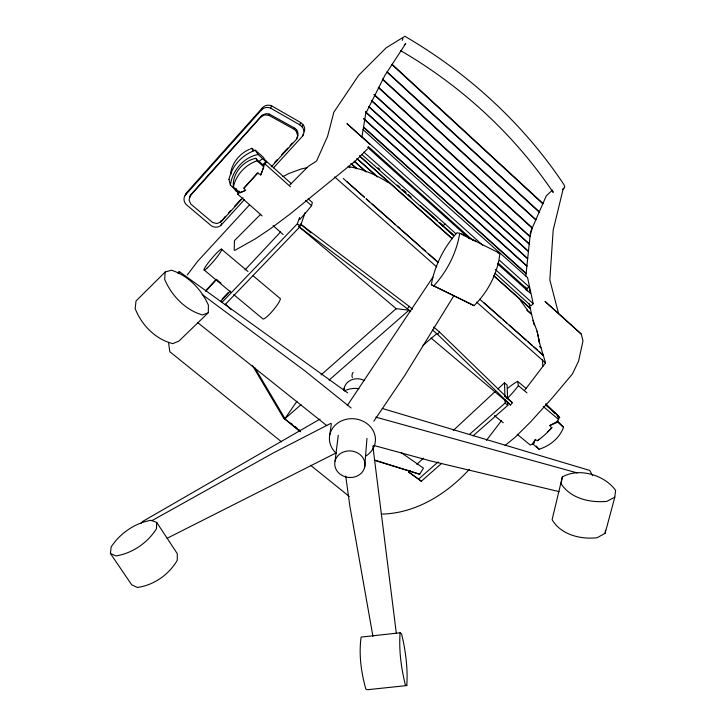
<?xml version="1.0" encoding="UTF-8"?>
<svg xmlns="http://www.w3.org/2000/svg" width="726" height="726" viewBox="0 0 726 726"><rect width="100%" height="100%" fill="white"/><g stroke="black" fill="none" stroke-linecap="round" stroke-linejoin="round"><path stroke-width="1.09" d="M208.317 312.688L208.389 305.12C201.42 289.275 188.161 275.535 171.454 270.217L165.183 271.987L135.998 301.036L135.19 308.632C141.588 325.012 155.437 339.332 172.797 343.625L178.941 341.066L208.317 312.688L202.445 314.948C185.203 309.948 171.554 295.645 164.666 279.365L165.183 271.987M156.725 522.402L156.471 528.719C147.596 542.83 132.504 553.257 115.988 555.934L110.416 553.484L111.151 546.914C120.117 533.283 134.746 523.137 150.89 520.297L156.725 522.402L177.307 553.72L177.262 560.3C168.931 574.611 153.858 585.22 137.377 587.47L131.669 584.766L110.416 553.484M406.796 685.571C407.948 668.274 405.643 650.714 401.578 633.898L400.117 632.8L361.112 637.074C358.717 654.371 361.131 672.394 365.85 689.146L367.665 689.7L406.796 685.571L405.371 684.972C401.197 668.02 398.783 650.251 400.117 632.8M499.869 253.347C497.982 272.813 487.963 292.015 474.033 305.628L431.326 284.719C434.611 265.607 444.076 247.23 456.899 232.747L459.703 233.309L499.869 253.347L497.7 252.82M364.643 467.363A15.146 13.295 5.8 0 0 345.231 451.418A15.146 13.295 5.8 0 0 339.677 473.815A15.146 13.295 5.8 0 0 364.643 467.363L366.975 438.377M525.824 276.08L530.497 232.002L546.27 195.875L552.404 190.067M614.795 497.183L615.584 490.331C604.495 475.013 579.23 467.308 562.351 476.955L552.105 519.671C560.953 534.844 580.673 539.609 597.144 537.721L605.13 533.292L614.795 497.183L606.782 501.385C590.174 502.973 570.455 498.544 561.026 483.625L562.351 476.955M605.13 533.292L605.502 530.234M335.04 461.155L338.262 435.328M343.879 390.406L344.151 388.156M459.703 233.309C456.69 252.675 446.989 271.46 433.812 285.899L431.326 284.719M329.822 434.765L331.337 423.748M178.941 273.666L179.258 271.588L347.7 392.875M343.325 178.514L364.479 197.427M238.219 193.016L230.387 184.994C232.42 170.438 243.482 157.433 258.093 154.466L265.807 161.653M299.656 219.615A43.061 6.035 -49.4 0 0 311.563 205.712L312.334 202.536L308.151 198.779M563.385 188.07L553.176 230.115L549.827 279.9L558.566 313.578L581.236 334.042L582.987 340.857L578.568 361.14L572.424 373.99L552.749 397.358L530.733 421.761L515.088 437.306L505.069 445.474M262.885 169.476C265.798 164.267 258.12 162.061 255.969 158.286C243.065 160.755 232.084 173.723 233.355 186.909L240.134 192.744L245.733 190.239M189.885 197.218L190.929 194.514L262.304 115.026L266.46 113.592L269.337 114.109L294.702 128.157C298.813 130.471 298.704 135.717 296.48 139.292L271.288 166.853M262.767 164.403L263.801 166.708L260.561 175.256M273.548 167.833L302.642 136.043L303.441 133.611M302.642 136.043A8.131 7.841 29.7 0 0 302.833 127.921L301.971 126.787L302.787 124.409L300.609 122.485L271.615 105.851A8.149 7.823 36.3 0 0 262.54 107.693L186.664 192.635L185.094 195.412A7.932 7.351 29.9 0 0 186.11 204.469L211.393 225.822A7.85 7.296 26.3 0 0 220.713 225.559L244.444 199.623M301.971 126.787L299.784 124.845L300.609 122.485M300.691 225.305L305.12 212.618M296.48 139.292L297.705 135.68L296.154 131.034L296.58 129.827M262.24 171.327L260.852 174.657L257.376 173.296L243.891 188.143L245.388 190.403L243.809 191.119M222.074 302.306L297.361 223.789L299.611 217.473M296.154 131.034L294.266 129.364L294.702 128.157M402.24 40.402L402.903 38.596M263.402 166.181L265.153 164.067L266.297 161.181L291.407 183.742M557.486 420.844L563.539 427.287A37.652 33.342 -6.9 0 1 539.028 449.24L533.174 444.239L535.425 439.375M262.122 215.894L237.792 194.259L239.126 191.174M220.713 225.559L221.593 223.59M243.038 197.753L220.895 221.965L216.82 223.563L212.591 222.474L190.766 204.015L189.059 200.077L190.158 195.92L260.652 117.195L264.455 114.935L268.811 115.262L269.337 114.109M220.895 221.965L225.369 216.33M185.094 195.412L261.451 109.962A8.204 7.877 35.9 0 1 270.58 108.11L271.615 105.851M260.652 117.195L261.197 116.024M261.451 109.962L262.54 107.693M190.158 195.92L190.929 194.514M236.431 188.778L235.378 190.575L239.081 192.054M453.85 295.772L404.573 375.769L373.826 421.207M374.335 460.32L419.673 474.223L423.449 468.161L401.278 452.661M533.174 444.239L532.621 443.577L535.271 439.675L537.512 440.691A40.275 15.382 -48.6 0 0 549.773 429.974L552.123 427.46M347.291 405.553L432.923 277.123M300.609 431.607L284.837 418.793L296.943 401.242M187.244 274.972L197.681 261.278L249.59 204.777M486.447 440.346L501.557 420.535M524.925 389.926L545.544 362.918L538.402 339.124M556.57 422.196L558.639 419.483L557.568 414.963L545.671 404.936M410.771 311.708L407.313 308.777L409.192 306.372L300.637 224.171L298.74 226.539L396.441 308.859M431.026 337.998L510.569 405.017L512.347 402.758L439.529 332.027L433.631 327.036M510.569 405.017L437.624 334.387L439.529 332.027M141.18 523.156L142.468 521.558L320.075 419.047M258.029 172.543L255.606 175.338A43.242 4.084 -49.4 0 1 243.891 188.143L243.909 188.161M228.409 212.999L230.696 210.504M234.498 206.338L240.587 199.677M274.836 162.207L277.123 159.711M281.688 154.711L287.777 148.05M290.055 145.554L292.342 143.058M404.21 45.23L405.698 43.624L384.816 75.54L365.759 113.419L361.911 137.032L346.964 123.611L369.861 144.283M205.512 290.917L215.332 280.372M205.921 291.126L216.638 279.329M245.043 269.881L280.581 231.921M222.174 298.985L228.227 292.542M220.359 301.617L230.36 290.981M224.996 304.729L299.539 227.174M262.249 165.201L266.297 161.181M260.643 214.297L234.48 240.605L234.171 249.998L234.698 250.434L255.443 238.772L270.97 228.354L289.992 214.106L355.45 160.936L367.447 148.993M289.973 184.803L308.205 166.463L316.59 160.99L327.58 136.334L333.851 112.203L358.698 75.277L386.214 47.771L404.872 36.3C468.061 73.117 523.419 123.647 563.957 184.649L564.783 186.963L563.748 188.742L562.378 189.468M361.702 154.429L442.869 226.095L445.029 223.926L455.946 233.808M237.792 194.259L239.834 192.272L240.134 192.744M177.734 273.058L179.258 271.588M527.285 290.935L526.822 288.748L528.936 286.734L499.533 260.335M363.036 129.591L443.858 203.117L527.566 277.586L533.22 303.749L531.033 305.818L494.932 273.176M441.626 463.406L421.261 481.265L408.602 472.018L410.254 470.484M416.869 464.331L423.476 458.179M453.233 430.509L495.395 391.296M497.873 388.991L504.488 382.838L507.102 385.098L507.583 398.592M469.323 469.368C446.508 494.152 415.726 513.473 381.195 514.126M537.512 440.7L539.164 439.212M547.377 431.834L551.488 428.14L550.081 425.382L557.078 421.525M321.046 374.915L396.178 308.641L408.974 310.211L329.05 380.115M408.602 472.018L418.612 479.087L438.123 461.936M469.513 434.357L505.142 403.039L505.033 399.672M473.034 435.863L507.828 405.344L507.71 401.968M284.837 418.793L301 404.663M422.977 345.34L436.743 333.67M558.176 418.793L559.682 417.622L558.802 416.434L545.825 403.837M258.919 161.426L262.54 158.794M220.341 221.303L221.566 220.495M534.327 442.824L530.37 445.12L517.239 434.311M557.568 414.963L556.987 415.29L559.682 417.622M151.825 520.714L273.366 452.906L330.702 423.412M282.94 176.654L288.576 173.65L300.664 169.122L306.998 167.652M549.5 425.681L557.668 422.196L563.539 427.287M167.062 538.32L336.501 452.725M242.965 191.501L240.079 192.49M252.457 365.541L283.694 418.23L284.665 418.103L254.799 367.71M348.217 166.59C362.646 168.822 376.286 174.857 388.492 182.77M559.047 491.602L430.173 460.838L373.681 445.41M375.859 417.16L577.179 472.898M382.248 408.457L589.721 470.43L592.561 475.675M374.389 459.939L419.673 474.223M433.812 285.899L474.033 305.628M461.727 233.926L475.957 241.295M268.811 115.262L294.266 129.364M270.58 108.11L299.784 124.845M400.698 50.657C461.155 85.904 514.126 134.237 553.176 192.426L552.658 190.856M202.109 294.384L304.875 370.859L351.112 407.994M298.74 226.539L407.313 308.777M197.418 322.389L326.773 425.618M281.552 441.853L169.848 351.747L168.632 343.271M310.583 465.266L349.279 496.475M290.808 423.095L292.56 424.519M295.192 426.661L296.943 428.086M298.695 429.511L300.455 430.935M283.694 418.23L300.328 431.752M494.488 415.59L503.236 422.786M418.612 479.087L421.261 481.265M216.675 279.583L220.949 283.149M204.296 270.108L231.113 292.442M233.708 294.602L263.13 319.086A13.522 2.341 -49.9 0 0 274.61 308.486A13.522 2.341 -49.9 0 0 279.746 298.177L253.147 275.807M526.114 388.483L517.611 381.322L518.4 385.669L526.958 392.866M543.23 406.533L558.639 419.483M221.394 249.1L247.993 271.479M409.192 306.372L412.559 309.222M432.424 329.994L437.624 334.387M300.637 224.171L311.009 232.919M504.57 396.196L512.347 402.758M505.142 403.039L507.828 405.344M297.361 223.789L300.319 226.358M255.969 158.286L257.004 160.782L263.801 166.708M228.98 179.358A45.085 42.244 25.4 0 1 255.325 150.246L262.993 156.934L266.932 162.642M254.127 150.3L251.849 148.313L252.966 151.026M346.719 181.5L364.506 197.218M366.194 198.715L369.588 201.71M372.129 203.952L394.998 224.162M397.539 226.403L400.08 228.645M401.768 230.142L420.408 246.604M422.096 248.101L425.49 251.096M428.875 254.091L438.195 262.322M483.933 302.733L506.802 322.934M509.343 325.184L532.212 345.385M533.909 346.883L537.294 349.878M538.991 351.375L543.284 355.386L528.029 341.91M366.167 198.924L438.205 262.558M479.723 299.239L500.913 317.952M502.61 319.449L526.332 340.412M334.704 176.963L436.725 266.941M476.683 302.188L545.544 362.918M363.853 152.151L445.029 223.926M539.382 346.529L541.015 347.763M351.738 164.058L356.82 168.577M350.858 163.486L356.784 168.759M348.217 166.218L349.905 167.715M273.03 225.586L283.095 234.543M359.57 155.909L452.407 238.772M493.762 275.689L530.053 308.078M359.542 156.081L451.581 238.228M493.798 275.907L530.107 308.314M357.047 158.586L377.339 176.681M527.031 310.111L531.26 313.886M357.02 158.758L377.32 176.863M527.085 310.347L531.314 314.113M354.288 161.181L366.113 171.699M354.252 161.353L366.085 171.881M403.347 190.221L405.879 192.472M408.402 194.731L410.934 196.991M426.098 210.549L437.052 220.332M439.575 222.592L442.107 224.851M446.318 228.617L453.051 234.643M378.055 167.797L379.743 169.303M397.44 185.13L399.972 187.39M402.503 189.649L405.87 192.662M408.402 194.922L410.925 197.182M420.2 205.467L437.052 220.532M439.584 222.791L453.069 234.843M361.757 136.633L482.726 245.252M558.566 313.578L545.035 301.435L581.236 334.042M368.146 146.452L472.808 240.306M498.127 263.021L526.822 288.748M367.655 147.423L469.649 238.863M497.464 263.801L530.334 293.268L528.936 286.734M265.153 164.067L290.473 186.782M305.655 200.412L311.563 205.712M363.735 127.159L526.105 273.393M363.599 127.386L526.069 273.702M365.559 111.795L527.684 258.483M365.432 112.013L527.657 258.774M363.835 118.674L526.904 265.87M363.699 118.892L526.867 266.17M442.869 226.095L453.786 235.968M368.908 106.541L528.455 251.223M368.772 106.749L528.428 251.514M495.422 269.537L533.22 303.749M374.825 95.088L530.016 236.467L532.167 228.164L378.319 87.61M373.863 94.525L529.989 236.749M371.476 100.415L529.245 243.809M371.322 100.596L529.209 244.099M378.518 87.302L532.312 227.837M382.548 79.007L535.906 219.597M382.357 79.306L535.77 219.924M387.158 71.883L539.318 211.801M386.967 72.173L539.173 212.119M392.085 64.278L542.957 203.461M391.904 64.569L542.812 203.779M225.623 304.23L231.285 309.712M545.58 404.291L555.254 413.702M556.851 421.325L557.668 422.196M536.387 446.073L539.028 449.258M302.787 124.409L303.64 125.534A8.077 7.795 30.1 0 1 304.339 131.715M520.351 300.437L527.439 309.993M255.325 150.237L258.093 154.466M533.038 320.302L537.077 331.165L539.491 342.382M534.182 325.057L529.145 303.695M228.953 179.358L230.387 184.994M537.077 331.165L539.618 343.162M525.688 287.115L526.386 290.436M372.946 636.393L349.887 506.213L345.712 476.056M231.177 173.859L230.814 171.699A35.774 33.913 25.9 0 1 249.281 149.365M372.828 446L396.296 632.999M542.431 359.842L542.857 366.167M504.488 382.838L504.924 396.305M336.465 453.478A23.041 20.401 5.8 0 1 336.918 423.675A23.041 20.401 5.8 0 1 370.414 426.761A23.041 20.401 5.8 0 1 365.586 456.164M344.369 390.96A21.961 19.647 5.8 0 1 358.934 388.7M343.879 390.243A13.522 12.17 5.8 0 1 364.007 380.433M352.337 377.62A6.942 6.28 5.8 0 1 353.063 372.347M185.965 194.051A7.877 7.314 30.1 0 1 186.664 192.635M250.125 148.993A35.774 33.913 25.9 0 1 251.849 148.322M233.373 186.909A40.084 37.915 23.3 0 1 257.004 160.782M518.4 385.669A40.955 14.057 -48.7 0 1 506.984 398.774M508.055 388.011A42.843 15.4 -49 0 1 517.62 381.313M206.828 268.321A13.712 1.588 -49.8 0 0 221.584 250.134A13.712 1.588 -49.8 0 0 210.195 260.344A13.712 1.588 -49.8 0 0 206.828 268.321"/></g></svg>
